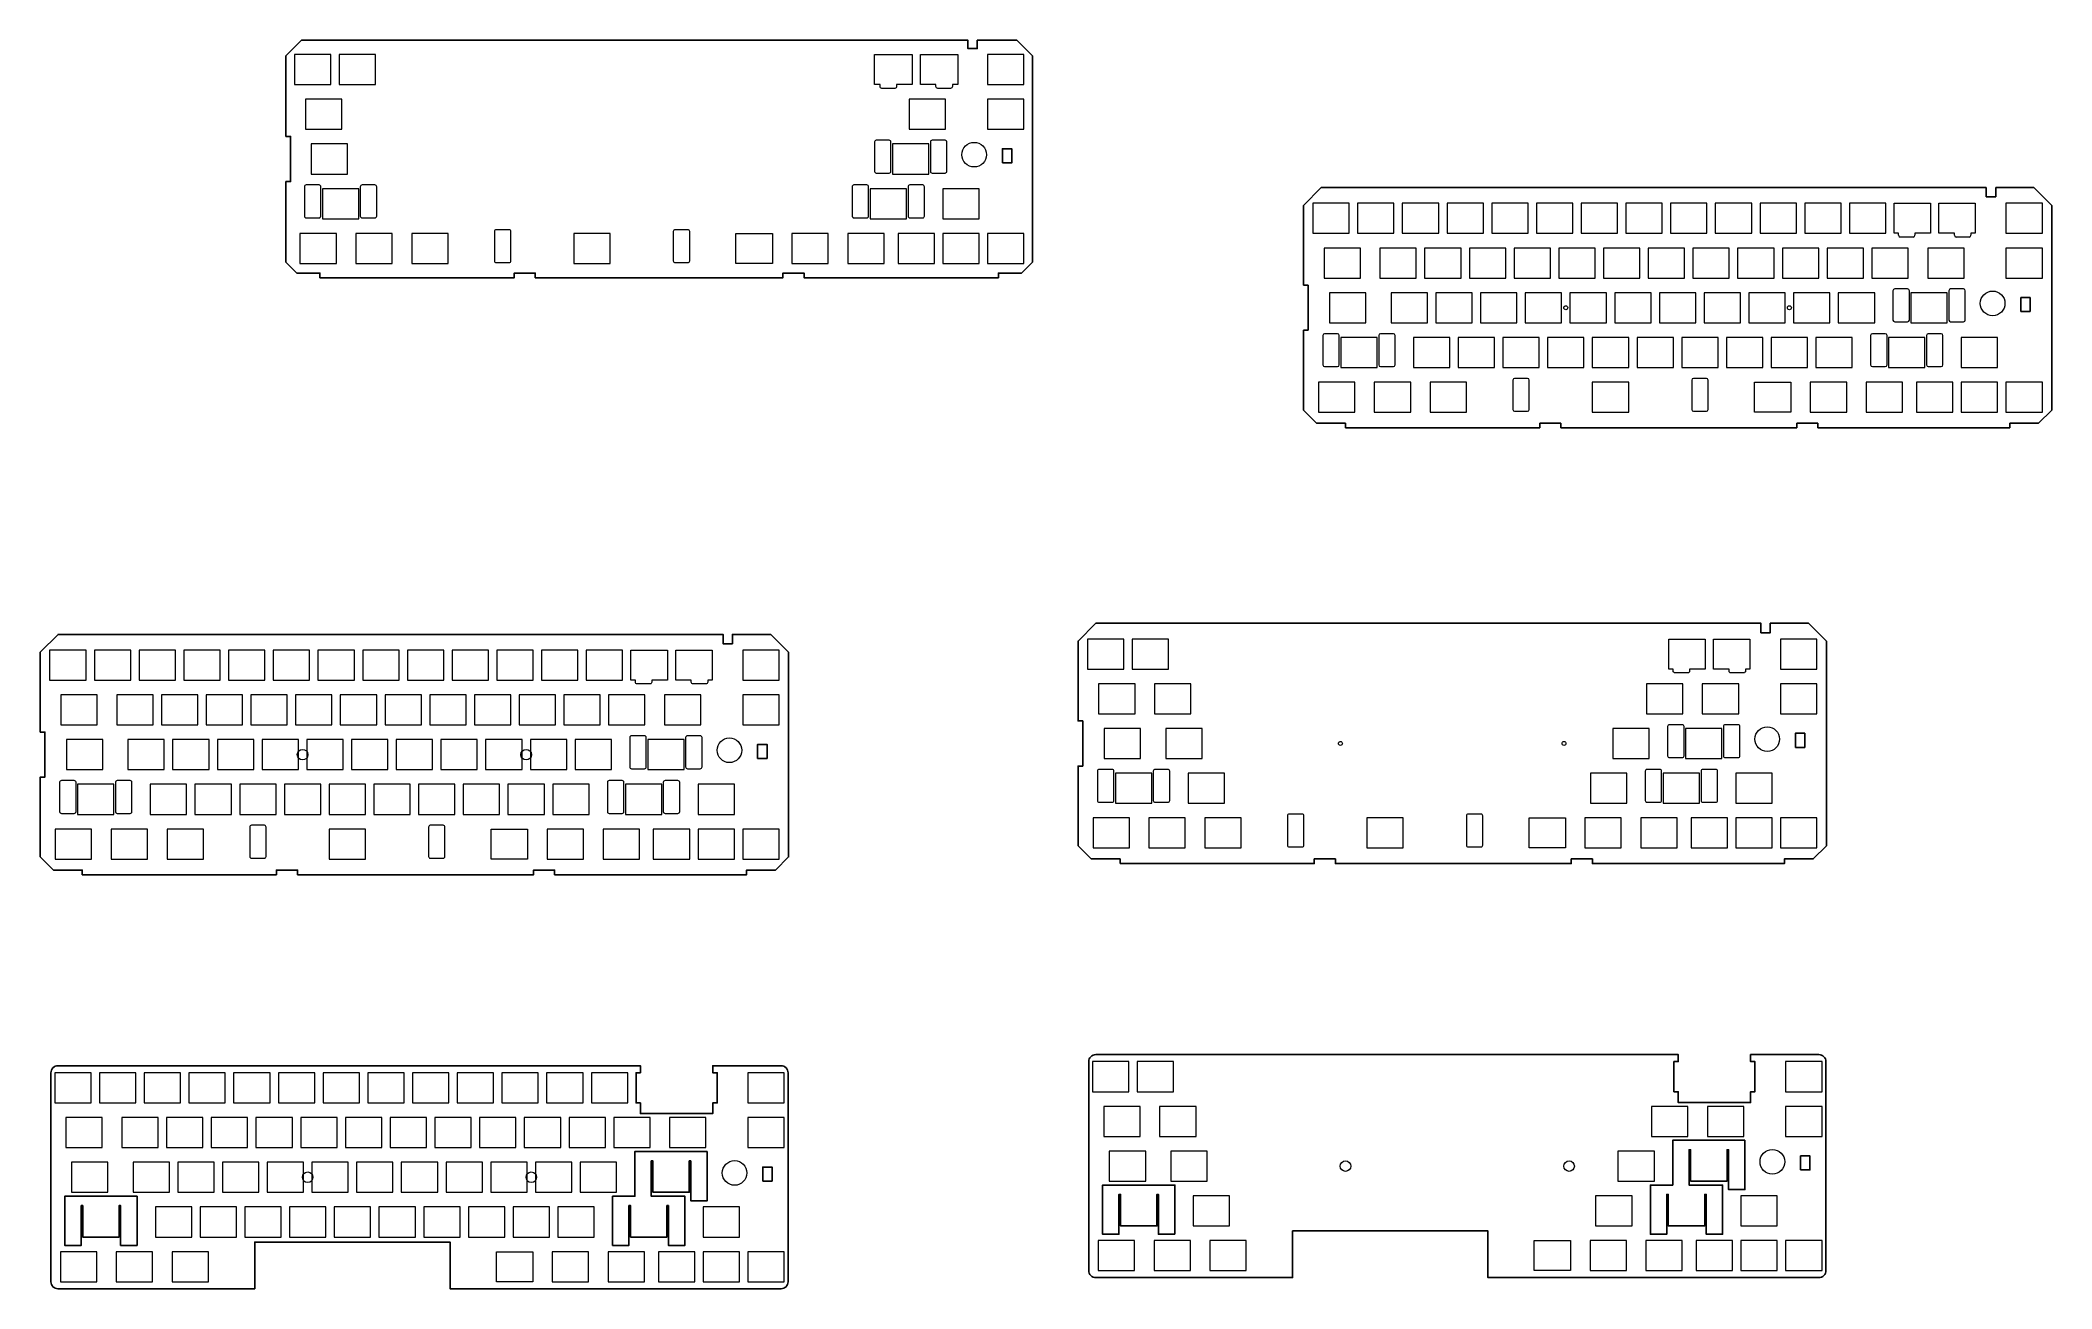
# Model space of a CAD drawing. Extents: x 26 to 883, y -304 to 228.
import ezdxf

# ---------------------------------------------------------------- set-up
doc = ezdxf.new("R2010")
doc.units = 0
doc.header["$MEASUREMENT"] = 0

msp = doc.modelspace()

# ---------------------------------------------------------------- linework, layer by layer
for p, q in [((564.48, 157.77), (572.08, 165.37)), ((572.08, 165.37), (855.39, 165.37)), ((855.39, 165.37), (855.39, 161.37)), ((859.39, 161.37), (859.39, 165.37)), ((859.39, 165.37), (875.68, 165.37)), ((875.68, 165.37), (883.28, 157.77)), ((564.48, 123.77), (564.48, 157.77)), ((855.39, 161.37), (857.39, 161.37)), ((857.39, 161.37), (859.39, 161.37)), ((883.28, 157.77), (883.28, 70.57)), ((566.48, 123.77), (564.48, 123.77)), ((566.48, 104.57), (566.48, 123.77)), ((874.09, 118.52), (870.09, 118.52)), ((870.09, 118.52), (870.09, 112.52)), ((870.09, 112.52), (874.09, 112.52)), ((874.09, 112.52), (874.09, 118.52)), ((564.48, 70.57), (564.48, 104.57)), ((564.48, 104.57), (566.48, 104.57)), ((570.08, 64.97), (564.48, 70.57)), ((883.28, 70.57), (877.68, 64.97)), ((582.38, 64.97), (570.08, 64.97)), ((582.38, 62.97), (582.38, 64.97)), ((665.13, 62.97), (582.38, 62.97)), ((674.13, 64.97), (665.13, 64.97)), ((665.13, 64.97), (665.13, 62.97)), ((674.13, 62.97), (674.13, 64.97)), ((774.63, 62.97), (674.13, 62.97)), ((783.63, 64.97), (774.63, 64.97)), ((774.63, 64.97), (774.63, 62.97)), ((783.63, 62.97), (783.63, 64.97)), ((865.38, 62.97), (783.63, 62.97)), ((877.68, 64.97), (865.38, 64.97)), ((865.38, 64.97), (865.38, 62.97))]:
    msp.add_line(p, q)
at = {"lineweight": 0}
for p, q in [((583.99, 158.67), (568.49, 158.67)), ((568.49, 158.67), (568.49, 145.87)), ((583.99, 145.87), (583.99, 158.67)), ((603.04, 158.67), (587.54, 158.67)), ((587.54, 158.67), (587.54, 145.87)), ((603.04, 145.87), (603.04, 158.67)), ((816.14, 145.87), (816.14, 158.67)), ((816.14, 158.67), (831.64, 158.67)), ((831.64, 158.67), (831.64, 145.87)), ((835.19, 145.87), (835.19, 158.67)), ((835.19, 158.67), (850.69, 158.67)), ((850.69, 158.67), (850.69, 145.87)), ((879.26, 158.67), (863.76, 158.67)), ((863.76, 158.67), (863.76, 145.87)), ((879.26, 145.87), (879.26, 158.67)), ((568.49, 145.87), (583.99, 145.87)), ((587.54, 145.87), (603.04, 145.87)), ((818.01, 145.87), (816.14, 145.87)), ((818.01, 145.02), (818.01, 145.87)), ((831.64, 145.87), (825.01, 145.87)), ((825.01, 145.87), (825.01, 145.02)), ((841.81, 145.87), (835.19, 145.87)), ((841.81, 145.02), (841.81, 145.87)), ((850.69, 145.87), (848.81, 145.87)), ((848.81, 145.87), (848.81, 145.02)), ((863.76, 145.87), (879.26, 145.87)), ((588.75, 139.62), (573.25, 139.62)), ((573.25, 139.62), (573.25, 126.82)), ((588.75, 126.82), (588.75, 139.62)), ((612.56, 139.62), (597.06, 139.62)), ((597.06, 139.62), (597.06, 126.82)), ((612.56, 126.82), (612.56, 139.62)), ((822.11, 139.62), (806.61, 139.62)), ((806.61, 139.62), (806.61, 126.82)), ((824.26, 144.27), (818.76, 144.27)), ((822.11, 126.82), (822.11, 139.62)), ((845.93, 139.62), (830.43, 139.62)), ((830.43, 139.62), (830.43, 126.82)), ((848.06, 144.27), (842.56, 144.27)), ((845.93, 126.82), (845.93, 139.62)), ((879.26, 139.62), (863.76, 139.62)), ((863.76, 139.62), (863.76, 126.82)), ((879.26, 126.82), (879.26, 139.62)), ((573.25, 126.82), (588.75, 126.82)), ((591.13, 120.57), (575.63, 120.57)), ((575.63, 120.57), (575.63, 107.77)), ((591.13, 107.77), (591.13, 120.57)), ((597.06, 126.82), (612.56, 126.82)), ((617.33, 120.57), (601.83, 120.57)), ((601.83, 120.57), (601.83, 107.77)), ((617.33, 107.77), (617.33, 120.57)), ((807.83, 120.57), (792.33, 120.57)), ((792.33, 120.57), (792.33, 107.77)), ((806.61, 126.82), (822.11, 126.82)), ((807.83, 107.77), (807.83, 120.57)), ((815.63, 121.42), (815.63, 108.92)), ((821.88, 122.17), (816.38, 122.17)), ((822.63, 108.92), (822.63, 121.42)), ((838.78, 120.57), (823.28, 120.57)), ((823.28, 120.57), (823.28, 107.77)), ((830.43, 126.82), (845.93, 126.82)), ((838.78, 107.77), (838.78, 120.57)), ((839.43, 121.42), (839.43, 108.92)), ((845.68, 122.17), (840.18, 122.17)), ((846.43, 108.92), (846.43, 121.42)), ((863.76, 126.82), (879.26, 126.82)), ((578.99, 103.12), (573.49, 103.12)), ((575.63, 107.77), (591.13, 107.77)), ((602.79, 103.12), (597.29, 103.12)), ((601.83, 107.77), (617.33, 107.77)), ((792.33, 107.77), (807.83, 107.77)), ((812.36, 103.12), (806.86, 103.12)), ((816.38, 108.17), (821.88, 108.17)), ((823.28, 107.77), (838.78, 107.77)), ((836.16, 103.12), (830.66, 103.12)), ((840.18, 108.17), (845.68, 108.17)), ((572.74, 102.37), (572.74, 89.87)), ((579.74, 89.87), (579.74, 102.37)), ((595.89, 101.52), (580.39, 101.52)), ((580.39, 101.52), (580.39, 88.72)), ((595.89, 88.72), (595.89, 101.52)), ((596.54, 102.37), (596.54, 89.87)), ((603.54, 89.87), (603.54, 102.37)), ((626.85, 101.52), (611.35, 101.52)), ((611.35, 101.52), (611.35, 88.72)), ((626.85, 88.72), (626.85, 101.52)), ((798.3, 101.52), (782.8, 101.52)), ((782.8, 101.52), (782.8, 88.72)), ((798.3, 88.72), (798.3, 101.52)), ((806.11, 102.37), (806.11, 89.87)), ((813.11, 89.87), (813.11, 102.37)), ((829.26, 101.52), (813.76, 101.52)), ((813.76, 101.52), (813.76, 88.72)), ((829.26, 88.72), (829.26, 101.52)), ((829.91, 102.37), (829.91, 89.87)), ((836.91, 89.87), (836.91, 102.37)), ((860.21, 101.52), (844.71, 101.52)), ((844.71, 101.52), (844.71, 88.72)), ((860.21, 88.72), (860.21, 101.52)), ((573.49, 89.12), (578.99, 89.12)), ((580.39, 88.72), (595.89, 88.72)), ((597.29, 89.12), (602.79, 89.12)), ((611.35, 88.72), (626.85, 88.72)), ((782.8, 88.72), (798.3, 88.72)), ((806.86, 89.12), (812.36, 89.12)), ((813.76, 88.72), (829.26, 88.72)), ((830.66, 89.12), (836.16, 89.12)), ((844.71, 88.72), (860.21, 88.72)), ((586.37, 82.47), (570.87, 82.47)), ((570.87, 82.47), (570.87, 69.67)), ((586.37, 69.67), (586.37, 82.47)), ((610.18, 82.47), (594.68, 82.47)), ((594.68, 82.47), (594.68, 69.67)), ((610.18, 69.67), (610.18, 82.47)), ((633.99, 82.47), (618.49, 82.47)), ((618.49, 82.47), (618.49, 69.67)), ((633.99, 69.67), (633.99, 82.47)), ((653.7, 83.32), (653.7, 70.82)), ((659.95, 84.07), (654.45, 84.07)), ((660.7, 70.82), (660.7, 83.32)), ((703.05, 82.47), (687.55, 82.47)), ((687.55, 82.47), (687.55, 69.67)), ((703.05, 69.67), (703.05, 82.47)), ((729.9, 83.32), (729.9, 70.82)), ((736.15, 84.07), (730.65, 84.07)), ((736.9, 70.82), (736.9, 83.32)), ((756.61, 69.67), (756.61, 82.47)), ((756.61, 82.47), (772.11, 82.47)), ((772.11, 82.47), (772.11, 69.67)), ((795.92, 82.47), (780.42, 82.47)), ((780.42, 82.47), (780.42, 69.67)), ((795.92, 69.67), (795.92, 82.47)), ((819.73, 82.47), (804.23, 82.47)), ((804.23, 82.47), (804.23, 69.67)), ((819.73, 69.67), (819.73, 82.47)), ((841.16, 82.47), (825.66, 82.47)), ((825.66, 82.47), (825.66, 69.67)), ((841.16, 69.67), (841.16, 82.47)), ((860.21, 82.47), (844.71, 82.47)), ((844.71, 82.47), (844.71, 69.67)), ((860.21, 69.67), (860.21, 82.47)), ((879.26, 82.47), (863.76, 82.47)), ((863.76, 82.47), (863.76, 69.67)), ((879.26, 69.67), (879.26, 82.47)), ((570.87, 69.67), (586.37, 69.67)), ((594.68, 69.67), (610.18, 69.67)), ((618.49, 69.67), (633.99, 69.67)), ((654.45, 70.07), (659.95, 70.07)), ((687.55, 69.67), (703.05, 69.67)), ((730.65, 70.07), (736.15, 70.07)), ((772.11, 69.67), (756.61, 69.67)), ((780.42, 69.67), (795.92, 69.67)), ((804.23, 69.67), (819.73, 69.67)), ((825.66, 69.67), (841.16, 69.67)), ((844.71, 69.67), (860.21, 69.67)), ((863.76, 69.67), (879.26, 69.67))]:
    msp.add_line(p, q, dxfattribs=at)
for points in [[(434.5, 126.93), (351.75, 126.93), (351.75, 128.93), (342.75, 128.93), (342.75, 126.93), (237.25, 126.93), (237.25, 128.93), (228.25, 128.93), (228.25, 126.93), (145.5, 126.93), (145.5, 128.93), (135.6, 128.93), (131, 133.53), (131, 167.93), (133, 167.93), (133, 187.13), (131, 187.13), (131, 221.53), (137.6, 228.13), (421.51, 228.13), (421.51, 224.6), (423.51, 224.6), (425.51, 224.6), (425.51, 228.13), (442.4, 228.13), (449, 221.53), (449, 133.53), (444.4, 128.93), (434.5, 128.93)], [(436.21, 175.88), (440.21, 175.88), (440.21, 181.88), (436.21, 181.88)], [(44.24, -127.4), (44.24, -125.4), (31.94, -125.4), (26.34, -119.8), (26.34, -85.8), (28.34, -85.8), (28.34, -66.6), (26.34, -66.6), (26.34, -32.6), (33.94, -25), (317.25, -25), (317.25, -29), (319.25, -29), (321.25, -29), (321.25, -25), (337.54, -25), (345.14, -32.6), (345.14, -119.8), (339.54, -125.4), (327.24, -125.4), (327.24, -127.4), (245.49, -127.4), (245.49, -125.4), (236.49, -125.4), (236.49, -127.4), (135.99, -127.4), (135.99, -125.4), (126.99, -125.4), (126.99, -127.4)], [(486.35, -122.65), (486.35, -120.65), (474.05, -120.65), (468.45, -115.05), (468.45, -81.05), (470.45, -81.05), (470.45, -61.85), (468.45, -61.85), (468.45, -27.85), (476.05, -20.25), (759.36, -20.25), (759.36, -24.25), (761.36, -24.25), (763.36, -24.25), (763.36, -20.25), (779.65, -20.25), (787.25, -27.85), (787.25, -115.05), (781.65, -120.65), (769.35, -120.65), (769.35, -122.65), (687.6, -122.65), (687.6, -120.65), (678.6, -120.65), (678.6, -122.65), (578.1, -122.65), (578.1, -120.65), (569.1, -120.65), (569.1, -122.65)], [(774.06, -73.1), (778.06, -73.1), (778.06, -67.1), (774.06, -67.1)], [(331.95, -77.85), (335.95, -77.85), (335.95, -71.85), (331.95, -71.85)], [(310.47, -245.25), (310.47, -266.25), (303.47, -266.25), (303.47, -249.25), (302.82, -249.25), (302.82, -262.65), (287.32, -262.65), (287.32, -249.25), (286.67, -249.25), (286.67, -264.3), (300.95, -264.3), (300.95, -285.3), (293.95, -285.3), (293.95, -268.3), (293.3, -268.3), (293.3, -281.7), (277.8, -281.7), (277.8, -268.3), (277.15, -268.3), (277.15, -285.3), (270.15, -285.3), (270.15, -264.3), (279.67, -264.3), (279.67, -245.25)], [(752.58, -240.5), (752.58, -261.5), (745.58, -261.5), (745.58, -244.5), (744.93, -244.5), (744.93, -257.9), (729.43, -257.9), (729.43, -244.5), (728.78, -244.5), (728.78, -259.55), (743.06, -259.55), (743.06, -280.55), (736.06, -280.55), (736.06, -263.55), (735.41, -263.55), (735.41, -276.95), (719.91, -276.95), (719.91, -263.55), (719.26, -263.55), (719.26, -280.55), (712.26, -280.55), (712.26, -259.55), (721.78, -259.55), (721.78, -240.5)], [(776.24, -253.15), (780.24, -253.15), (780.24, -247.15), (776.24, -247.15)], [(334.13, -257.9), (338.13, -257.9), (338.13, -251.9), (334.13, -251.9)], [(67.58, -285.3), (60.58, -285.3), (60.58, -268.3), (59.93, -268.3), (59.93, -281.7), (44.43, -281.7), (44.43, -268.3), (43.78, -268.3), (43.78, -285.3), (36.78, -285.3), (36.78, -264.3), (67.58, -264.3)], [(509.7, -280.55), (502.7, -280.55), (502.7, -263.55), (502.05, -263.55), (502.05, -276.95), (486.55, -276.95), (486.55, -263.55), (485.9, -263.55), (485.9, -280.55), (478.9, -280.55), (478.9, -259.55), (509.7, -259.55)]]:
    msp.add_lwpolyline(points, close=True)
for points in [[(134.61, 209.23), (150.11, 209.23), (150.11, 222.03), (134.61, 222.03)], [(153.66, 209.23), (169.16, 209.23), (169.16, 222.03), (153.66, 222.03)], [(429.89, 209.23), (445.39, 209.23), (445.39, 222.03), (429.89, 222.03)], [(139.38, 190.18), (154.88, 190.18), (154.88, 202.98), (139.38, 202.98)], [(396.55, 190.18), (412.05, 190.18), (412.05, 202.98), (396.55, 202.98)], [(429.89, 190.18), (445.39, 190.18), (445.39, 202.98), (429.89, 202.98)], [(141.76, 171.13), (157.26, 171.13), (157.26, 183.93), (141.76, 183.93)], [(389.41, 171.13), (404.91, 171.13), (404.91, 183.93), (389.41, 183.93)], [(146.52, 152.08), (162.02, 152.08), (162.02, 164.88), (146.52, 164.88)], [(379.88, 152.08), (395.38, 152.08), (395.38, 164.88), (379.88, 164.88)], [(410.84, 152.08), (426.34, 152.08), (426.34, 164.88), (410.84, 164.88)], [(606.59, 145.87), (622.09, 145.87), (622.09, 158.67), (606.59, 158.67)], [(625.64, 145.87), (641.14, 145.87), (641.14, 158.67), (625.64, 158.67)], [(644.69, 145.87), (660.19, 145.87), (660.19, 158.67), (644.69, 158.67)], [(663.74, 145.87), (679.24, 145.87), (679.24, 158.67), (663.74, 158.67)], [(682.79, 145.87), (698.29, 145.87), (698.29, 158.67), (682.79, 158.67)], [(701.84, 145.87), (717.34, 145.87), (717.34, 158.67), (701.84, 158.67)], [(720.89, 145.87), (736.39, 145.87), (736.39, 158.67), (720.89, 158.67)], [(739.94, 145.87), (755.44, 145.87), (755.44, 158.67), (739.94, 158.67)], [(758.99, 145.87), (774.49, 145.87), (774.49, 158.67), (758.99, 158.67)], [(778.04, 145.87), (793.54, 145.87), (793.54, 158.67), (778.04, 158.67)], [(797.09, 145.87), (812.59, 145.87), (812.59, 158.67), (797.09, 158.67)], [(137, 133.03), (152.5, 133.03), (152.5, 145.83), (137, 145.83)], [(160.81, 133.03), (176.31, 133.03), (176.31, 145.83), (160.81, 145.83)], [(184.62, 133.03), (200.12, 133.03), (200.12, 145.83), (184.62, 145.83)], [(253.68, 133.03), (269.18, 133.03), (269.18, 145.83), (253.68, 145.83)], [(338.23, 133.03), (322.73, 133.03), (322.73, 145.83), (338.23, 145.83)], [(346.55, 133.03), (362.05, 133.03), (362.05, 145.83), (346.55, 145.83)], [(370.36, 133.03), (385.86, 133.03), (385.86, 145.83), (370.36, 145.83)], [(391.79, 133.03), (407.29, 133.03), (407.29, 145.83), (391.79, 145.83)], [(410.84, 133.03), (426.34, 133.03), (426.34, 145.83), (410.84, 145.83)], [(429.89, 133.03), (445.39, 133.03), (445.39, 145.83), (429.89, 145.83)], [(616.11, 126.82), (631.61, 126.82), (631.61, 139.62), (616.11, 139.62)], [(635.16, 126.82), (650.66, 126.82), (650.66, 139.62), (635.16, 139.62)], [(654.21, 126.82), (669.71, 126.82), (669.71, 139.62), (654.21, 139.62)], [(673.26, 126.82), (688.76, 126.82), (688.76, 139.62), (673.26, 139.62)], [(692.31, 126.82), (707.81, 126.82), (707.81, 139.62), (692.31, 139.62)], [(711.36, 126.82), (726.86, 126.82), (726.86, 139.62), (711.36, 139.62)], [(730.41, 126.82), (745.91, 126.82), (745.91, 139.62), (730.41, 139.62)], [(749.46, 126.82), (764.96, 126.82), (764.96, 139.62), (749.46, 139.62)], [(768.51, 126.82), (784.01, 126.82), (784.01, 139.62), (768.51, 139.62)], [(787.56, 126.82), (803.06, 126.82), (803.06, 139.62), (787.56, 139.62)], [(620.88, 107.77), (636.38, 107.77), (636.38, 120.57), (620.88, 120.57)], [(639.93, 107.77), (655.43, 107.77), (655.43, 120.57), (639.93, 120.57)], [(658.98, 107.77), (674.48, 107.77), (674.48, 120.57), (658.98, 120.57)], [(678.03, 107.77), (693.53, 107.77), (693.53, 120.57), (678.03, 120.57)], [(697.08, 107.77), (712.58, 107.77), (712.58, 120.57), (697.08, 120.57)], [(716.13, 107.77), (731.63, 107.77), (731.63, 120.57), (716.13, 120.57)], [(735.18, 107.77), (750.68, 107.77), (750.68, 120.57), (735.18, 120.57)], [(754.23, 107.77), (769.73, 107.77), (769.73, 120.57), (754.23, 120.57)], [(773.28, 107.77), (788.78, 107.77), (788.78, 120.57), (773.28, 120.57)], [(630.4, 88.72), (645.9, 88.72), (645.9, 101.52), (630.4, 101.52)], [(649.45, 88.72), (664.95, 88.72), (664.95, 101.52), (649.45, 101.52)], [(668.5, 88.72), (684, 88.72), (684, 101.52), (668.5, 101.52)], [(687.55, 88.72), (703.05, 88.72), (703.05, 101.52), (687.55, 101.52)], [(706.6, 88.72), (722.1, 88.72), (722.1, 101.52), (706.6, 101.52)], [(725.65, 88.72), (741.15, 88.72), (741.15, 101.52), (725.65, 101.52)], [(744.7, 88.72), (760.2, 88.72), (760.2, 101.52), (744.7, 101.52)], [(763.75, 88.72), (779.25, 88.72), (779.25, 101.52), (763.75, 101.52)], [(30.35, -44.5), (45.85, -44.5), (45.85, -31.7), (30.35, -31.7)], [(49.4, -44.5), (64.9, -44.5), (64.9, -31.7), (49.4, -31.7)], [(68.45, -44.5), (83.95, -44.5), (83.95, -31.7), (68.45, -31.7)], [(87.5, -44.5), (103, -44.5), (103, -31.7), (87.5, -31.7)], [(106.55, -44.5), (122.05, -44.5), (122.05, -31.7), (106.55, -31.7)], [(125.6, -44.5), (141.1, -44.5), (141.1, -31.7), (125.6, -31.7)], [(144.65, -44.5), (160.15, -44.5), (160.15, -31.7), (144.65, -31.7)], [(163.7, -44.5), (179.2, -44.5), (179.2, -31.7), (163.7, -31.7)], [(182.75, -44.5), (198.25, -44.5), (198.25, -31.7), (182.75, -31.7)], [(201.8, -44.5), (217.3, -44.5), (217.3, -31.7), (201.8, -31.7)], [(220.85, -44.5), (236.35, -44.5), (236.35, -31.7), (220.85, -31.7)], [(239.9, -44.5), (255.4, -44.5), (255.4, -31.7), (239.9, -31.7)], [(258.95, -44.5), (274.45, -44.5), (274.45, -31.7), (258.95, -31.7)], [(325.62, -44.5), (341.12, -44.5), (341.12, -31.7), (325.62, -31.7)], [(472.46, -39.75), (487.96, -39.75), (487.96, -26.95), (472.46, -26.95)], [(491.51, -39.75), (507.01, -39.75), (507.01, -26.95), (491.51, -26.95)], [(767.74, -39.75), (783.24, -39.75), (783.24, -26.95), (767.74, -26.95)], [(35.11, -63.55), (50.61, -63.55), (50.61, -50.75), (35.11, -50.75)], [(58.93, -63.55), (74.43, -63.55), (74.43, -50.75), (58.93, -50.75)], [(77.98, -63.55), (93.47, -63.55), (93.47, -50.75), (77.98, -50.75)], [(97.02, -63.55), (112.53, -63.55), (112.53, -50.75), (97.02, -50.75)], [(116.08, -63.55), (131.57, -63.55), (131.57, -50.75), (116.08, -50.75)], [(135.12, -63.55), (150.62, -63.55), (150.62, -50.75), (135.12, -50.75)], [(154.18, -63.55), (169.67, -63.55), (169.67, -50.75), (154.18, -50.75)], [(173.22, -63.55), (188.72, -63.55), (188.72, -50.75), (173.22, -50.75)], [(192.27, -63.55), (207.78, -63.55), (207.78, -50.75), (192.27, -50.75)], [(211.32, -63.55), (226.82, -63.55), (226.82, -50.75), (211.32, -50.75)], [(230.37, -63.55), (245.87, -63.55), (245.87, -50.75), (230.37, -50.75)], [(249.42, -63.55), (264.92, -63.55), (264.92, -50.75), (249.42, -50.75)], [(268.47, -63.55), (283.97, -63.55), (283.97, -50.75), (268.47, -50.75)], [(292.29, -63.55), (307.79, -63.55), (307.79, -50.75), (292.29, -50.75)], [(325.62, -63.55), (341.12, -63.55), (341.12, -50.75), (325.62, -50.75)], [(477.23, -58.8), (492.73, -58.8), (492.73, -46), (477.23, -46)], [(501.04, -58.8), (516.54, -58.8), (516.54, -46), (501.04, -46)], [(710.59, -58.8), (726.09, -58.8), (726.09, -46), (710.59, -46)], [(734.4, -58.8), (749.9, -58.8), (749.9, -46), (734.4, -46)], [(767.74, -58.8), (783.24, -58.8), (783.24, -46), (767.74, -46)], [(479.61, -77.85), (495.11, -77.85), (495.11, -65.05), (479.61, -65.05)], [(505.8, -77.85), (521.3, -77.85), (521.3, -65.05), (505.8, -65.05)], [(696.3, -77.85), (711.8, -77.85), (711.8, -65.05), (696.3, -65.05)], [(727.26, -77.85), (742.76, -77.85), (742.76, -65.05), (727.26, -65.05)], [(37.49, -82.6), (52.99, -82.6), (52.99, -69.8), (37.49, -69.8)], [(63.69, -82.6), (79.19, -82.6), (79.19, -69.8), (63.69, -69.8)], [(82.74, -82.6), (98.24, -82.6), (98.24, -69.8), (82.74, -69.8)], [(101.79, -82.6), (117.29, -82.6), (117.29, -69.8), (101.79, -69.8)], [(120.84, -82.6), (136.34, -82.6), (136.34, -69.8), (120.84, -69.8)], [(139.89, -82.6), (155.39, -82.6), (155.39, -69.8), (139.89, -69.8)], [(158.94, -82.6), (174.44, -82.6), (174.44, -69.8), (158.94, -69.8)], [(177.99, -82.6), (193.49, -82.6), (193.49, -69.8), (177.99, -69.8)], [(197.04, -82.6), (212.54, -82.6), (212.54, -69.8), (197.04, -69.8)], [(216.09, -82.6), (231.59, -82.6), (231.59, -69.8), (216.09, -69.8)], [(235.14, -82.6), (250.64, -82.6), (250.64, -69.8), (235.14, -69.8)], [(254.19, -82.6), (269.69, -82.6), (269.69, -69.8), (254.19, -69.8)], [(285.14, -82.6), (300.64, -82.6), (300.64, -69.8), (285.14, -69.8)], [(484.37, -96.9), (499.87, -96.9), (499.87, -84.1), (484.37, -84.1)], [(515.33, -96.9), (530.83, -96.9), (530.83, -84.1), (515.33, -84.1)], [(686.78, -96.9), (702.28, -96.9), (702.28, -84.1), (686.78, -84.1)], [(717.73, -96.9), (733.23, -96.9), (733.23, -84.1), (717.73, -84.1)], [(748.69, -96.9), (764.19, -96.9), (764.19, -84.1), (748.69, -84.1)], [(42.26, -101.65), (57.76, -101.65), (57.76, -88.85), (42.26, -88.85)], [(73.21, -101.65), (88.71, -101.65), (88.71, -88.85), (73.21, -88.85)], [(92.26, -101.65), (107.76, -101.65), (107.76, -88.85), (92.26, -88.85)], [(111.31, -101.65), (126.81, -101.65), (126.81, -88.85), (111.31, -88.85)], [(130.36, -101.65), (145.86, -101.65), (145.86, -88.85), (130.36, -88.85)], [(149.41, -101.65), (164.91, -101.65), (164.91, -88.85), (149.41, -88.85)], [(168.46, -101.65), (183.96, -101.65), (183.96, -88.85), (168.46, -88.85)], [(187.51, -101.65), (203.01, -101.65), (203.01, -88.85), (187.51, -88.85)], [(206.56, -101.65), (222.06, -101.65), (222.06, -88.85), (206.56, -88.85)], [(225.61, -101.65), (241.11, -101.65), (241.11, -88.85), (225.61, -88.85)], [(244.66, -101.65), (260.16, -101.65), (260.16, -88.85), (244.66, -88.85)], [(275.62, -101.65), (291.12, -101.65), (291.12, -88.85), (275.62, -88.85)], [(306.57, -101.65), (322.07, -101.65), (322.07, -88.85), (306.57, -88.85)], [(32.73, -120.7), (48.23, -120.7), (48.23, -107.9), (32.73, -107.9)], [(56.54, -120.7), (72.04, -120.7), (72.04, -107.9), (56.54, -107.9)], [(80.36, -120.7), (95.86, -120.7), (95.86, -107.9), (80.36, -107.9)], [(149.41, -120.7), (164.91, -120.7), (164.91, -107.9), (149.41, -107.9)], [(233.97, -120.7), (218.47, -120.7), (218.47, -107.9), (233.97, -107.9)], [(242.28, -120.7), (257.78, -120.7), (257.78, -107.9), (242.28, -107.9)], [(266.09, -120.7), (281.59, -120.7), (281.59, -107.9), (266.09, -107.9)], [(287.52, -120.7), (303.02, -120.7), (303.02, -107.9), (287.52, -107.9)], [(306.57, -120.7), (322.07, -120.7), (322.07, -107.9), (306.57, -107.9)], [(325.62, -120.7), (341.12, -120.7), (341.12, -107.9), (325.62, -107.9)], [(474.84, -115.95), (490.34, -115.95), (490.34, -103.15), (474.84, -103.15)], [(498.66, -115.95), (514.16, -115.95), (514.16, -103.15), (498.66, -103.15)], [(522.47, -115.95), (537.97, -115.95), (537.97, -103.15), (522.47, -103.15)], [(591.53, -115.95), (607.03, -115.95), (607.03, -103.15), (591.53, -103.15)], [(676.08, -115.95), (660.58, -115.95), (660.58, -103.15), (676.08, -103.15)], [(684.39, -115.95), (699.89, -115.95), (699.89, -103.15), (684.39, -103.15)], [(708.21, -115.95), (723.71, -115.95), (723.71, -103.15), (708.21, -103.15)], [(729.64, -115.95), (745.14, -115.95), (745.14, -103.15), (729.64, -103.15)], [(748.69, -115.95), (764.19, -115.95), (764.19, -103.15), (748.69, -103.15)], [(767.74, -115.95), (783.24, -115.95), (783.24, -103.15), (767.74, -103.15)], [(32.53, -224.55), (48.03, -224.55), (48.03, -211.75), (32.53, -211.75)], [(51.58, -224.55), (67.08, -224.55), (67.08, -211.75), (51.58, -211.75)], [(70.63, -224.55), (86.13, -224.55), (86.13, -211.75), (70.63, -211.75)], [(89.68, -224.55), (105.18, -224.55), (105.18, -211.75), (89.68, -211.75)], [(108.73, -224.55), (124.23, -224.55), (124.23, -211.75), (108.73, -211.75)], [(127.78, -224.55), (143.28, -224.55), (143.28, -211.75), (127.78, -211.75)], [(146.83, -224.55), (162.33, -224.55), (162.33, -211.75), (146.83, -211.75)], [(165.88, -224.55), (181.38, -224.55), (181.38, -211.75), (165.88, -211.75)], [(184.93, -224.55), (200.43, -224.55), (200.43, -211.75), (184.93, -211.75)], [(203.98, -224.55), (219.48, -224.55), (219.48, -211.75), (203.98, -211.75)], [(223.03, -224.55), (238.53, -224.55), (238.53, -211.75), (223.03, -211.75)], [(242.08, -224.55), (257.58, -224.55), (257.58, -211.75), (242.08, -211.75)], [(261.13, -224.55), (276.63, -224.55), (276.63, -211.75), (261.13, -211.75)], [(327.8, -224.55), (343.3, -224.55), (343.3, -211.75), (327.8, -211.75)], [(474.64, -219.8), (490.14, -219.8), (490.14, -207), (474.64, -207)], [(493.69, -219.8), (509.19, -219.8), (509.19, -207), (493.69, -207)], [(769.91, -219.8), (785.41, -219.8), (785.41, -207), (769.91, -207)], [(37.29, -243.6), (52.79, -243.6), (52.79, -230.8), (37.29, -230.8)], [(61.1, -243.6), (76.6, -243.6), (76.6, -230.8), (61.1, -230.8)], [(80.15, -243.6), (95.65, -243.6), (95.65, -230.8), (80.15, -230.8)], [(99.2, -243.6), (114.7, -243.6), (114.7, -230.8), (99.2, -230.8)], [(118.25, -243.6), (133.75, -243.6), (133.75, -230.8), (118.25, -230.8)], [(137.3, -243.6), (152.8, -243.6), (152.8, -230.8), (137.3, -230.8)], [(156.35, -243.6), (171.85, -243.6), (171.85, -230.8), (156.35, -230.8)], [(175.4, -243.6), (190.9, -243.6), (190.9, -230.8), (175.4, -230.8)], [(194.45, -243.6), (209.95, -243.6), (209.95, -230.8), (194.45, -230.8)], [(213.5, -243.6), (229, -243.6), (229, -230.8), (213.5, -230.8)], [(232.55, -243.6), (248.05, -243.6), (248.05, -230.8), (232.55, -230.8)], [(251.6, -243.6), (267.1, -243.6), (267.1, -230.8), (251.6, -230.8)], [(270.65, -243.6), (286.15, -243.6), (286.15, -230.8), (270.65, -230.8)], [(294.46, -243.6), (309.96, -243.6), (309.96, -230.8), (294.46, -230.8)], [(327.8, -243.6), (343.3, -243.6), (343.3, -230.8), (327.8, -230.8)], [(479.4, -238.85), (494.9, -238.85), (494.9, -226.05), (479.4, -226.05)], [(503.21, -238.85), (518.71, -238.85), (518.71, -226.05), (503.21, -226.05)], [(712.76, -238.85), (728.26, -238.85), (728.26, -226.05), (712.76, -226.05)], [(736.58, -238.85), (752.08, -238.85), (752.08, -226.05), (736.58, -226.05)], [(769.91, -238.85), (785.41, -238.85), (785.41, -226.05), (769.91, -226.05)], [(481.78, -257.9), (497.28, -257.9), (497.28, -245.1), (481.78, -245.1)], [(507.98, -257.9), (523.48, -257.9), (523.48, -245.1), (507.98, -245.1)], [(698.48, -257.9), (713.98, -257.9), (713.98, -245.1), (698.48, -245.1)], [(39.67, -262.65), (55.17, -262.65), (55.17, -249.85), (39.67, -249.85)], [(65.86, -262.65), (81.36, -262.65), (81.36, -249.85), (65.86, -249.85)], [(84.91, -262.65), (100.41, -262.65), (100.41, -249.85), (84.91, -249.85)], [(103.96, -262.65), (119.46, -262.65), (119.46, -249.85), (103.96, -249.85)], [(123.01, -262.65), (138.51, -262.65), (138.51, -249.85), (123.01, -249.85)], [(142.06, -262.65), (157.56, -262.65), (157.56, -249.85), (142.06, -249.85)], [(161.11, -262.65), (176.61, -262.65), (176.61, -249.85), (161.11, -249.85)], [(180.16, -262.65), (195.66, -262.65), (195.66, -249.85), (180.16, -249.85)], [(199.21, -262.65), (214.71, -262.65), (214.71, -249.85), (199.21, -249.85)], [(218.26, -262.65), (233.76, -262.65), (233.76, -249.85), (218.26, -249.85)], [(237.31, -262.65), (252.81, -262.65), (252.81, -249.85), (237.31, -249.85)], [(256.36, -262.65), (271.86, -262.65), (271.86, -249.85), (256.36, -249.85)], [(517.5, -276.95), (533, -276.95), (533, -264.15), (517.5, -264.15)], [(688.95, -276.95), (704.45, -276.95), (704.45, -264.15), (688.95, -264.15)], [(750.86, -276.95), (766.36, -276.95), (766.36, -264.15), (750.86, -264.15)], [(75.39, -281.7), (90.89, -281.7), (90.89, -268.9), (75.39, -268.9)], [(94.44, -281.7), (109.94, -281.7), (109.94, -268.9), (94.44, -268.9)], [(113.49, -281.7), (128.99, -281.7), (128.99, -268.9), (113.49, -268.9)], [(132.54, -281.7), (148.04, -281.7), (148.04, -268.9), (132.54, -268.9)], [(151.59, -281.7), (167.09, -281.7), (167.09, -268.9), (151.59, -268.9)], [(170.64, -281.7), (186.14, -281.7), (186.14, -268.9), (170.64, -268.9)], [(189.69, -281.7), (205.19, -281.7), (205.19, -268.9), (189.69, -268.9)], [(208.74, -281.7), (224.24, -281.7), (224.24, -268.9), (208.74, -268.9)], [(227.79, -281.7), (243.29, -281.7), (243.29, -268.9), (227.79, -268.9)], [(246.84, -281.7), (262.34, -281.7), (262.34, -268.9), (246.84, -268.9)], [(308.75, -281.7), (324.25, -281.7), (324.25, -268.9), (308.75, -268.9)], [(34.91, -300.75), (50.41, -300.75), (50.41, -287.95), (34.91, -287.95)], [(58.72, -300.75), (74.22, -300.75), (74.22, -287.95), (58.72, -287.95)], [(82.53, -300.75), (98.03, -300.75), (98.03, -287.95), (82.53, -287.95)], [(236.15, -300.75), (220.65, -300.75), (220.65, -287.95), (236.15, -287.95)], [(244.46, -300.75), (259.96, -300.75), (259.96, -287.95), (244.46, -287.95)], [(268.27, -300.75), (283.77, -300.75), (283.77, -287.95), (268.27, -287.95)], [(289.7, -300.75), (305.2, -300.75), (305.2, -287.95), (289.7, -287.95)], [(308.75, -300.75), (324.25, -300.75), (324.25, -287.95), (308.75, -287.95)], [(327.8, -300.75), (343.3, -300.75), (343.3, -287.95), (327.8, -287.95)], [(477.02, -296), (492.52, -296), (492.52, -283.2), (477.02, -283.2)], [(500.83, -296), (516.33, -296), (516.33, -283.2), (500.83, -283.2)], [(524.65, -296), (540.15, -296), (540.15, -283.2), (524.65, -283.2)], [(678.26, -296), (662.76, -296), (662.76, -283.2), (678.26, -283.2)], [(686.57, -296), (702.07, -296), (702.07, -283.2), (686.57, -283.2)], [(710.38, -296), (725.88, -296), (725.88, -283.2), (710.38, -283.2)], [(731.81, -296), (747.31, -296), (747.31, -283.2), (731.81, -283.2)], [(750.86, -296), (766.36, -296), (766.36, -283.2), (750.86, -283.2)], [(769.91, -296), (785.41, -296), (785.41, -283.2), (769.91, -283.2)]]:
    msp.add_lwpolyline(points, close=True, dxfattribs=at)
for points in [[(381.76, 209.23), (381.76, 222.03), (397.76, 222.03), (397.76, 209.23), (391.14, 209.23), (391.14, 208.38, -0.414214), (390.39, 207.63), (384.89, 207.63, -0.414214), (384.14, 208.38), (384.14, 209.23)], [(417.31, 222.03), (417.31, 209.23), (414.94, 209.23), (414.94, 208.38, -0.414214), (414.19, 207.63), (408.69, 207.63, -0.414214), (407.94, 208.38), (407.94, 209.23), (401.31, 209.23), (401.31, 222.03)], [(388.76, 172.28), (388.76, 184.78, 0.414214), (388.01, 185.53), (382.51, 185.53, 0.414214), (381.76, 184.78), (381.76, 172.28, 0.414214), (382.51, 171.53), (388.01, 171.53, 0.414214)], [(412.56, 172.28), (412.56, 184.78, 0.414214), (411.81, 185.53), (406.31, 185.53, 0.414214), (405.56, 184.78), (405.56, 172.28, 0.414214), (406.31, 171.53), (411.81, 171.53, 0.414214)], [(145.87, 153.23), (145.87, 165.73, 0.414214), (145.12, 166.48), (139.62, 166.48, 0.414214), (138.87, 165.73), (138.87, 153.23, 0.414214), (139.62, 152.48), (145.12, 152.48, 0.414214)], [(169.67, 153.23), (169.67, 165.73, 0.414214), (168.92, 166.48), (163.42, 166.48, 0.414214), (162.67, 165.73), (162.67, 153.23, 0.414214), (163.42, 152.48), (168.92, 152.48, 0.414214)], [(379.23, 153.23), (379.23, 165.73, 0.414214), (378.48, 166.48), (372.98, 166.48, 0.414214), (372.23, 165.73), (372.23, 153.23, 0.414214), (372.98, 152.48), (378.48, 152.48, 0.414214)], [(403.03, 153.23), (403.03, 165.73, 0.414214), (402.28, 166.48), (396.78, 166.48, 0.414214), (396.03, 165.73), (396.03, 153.23, 0.414214), (396.78, 152.48), (402.28, 152.48, 0.414214)], [(226.83, 134.18), (226.83, 146.68, 0.414214), (226.08, 147.43), (220.58, 147.43, 0.414214), (219.83, 146.68), (219.83, 134.18, 0.414214), (220.58, 133.43), (226.08, 133.43, 0.414214)], [(303.03, 134.18), (303.03, 146.68, 0.414214), (302.28, 147.43), (296.78, 147.43, 0.414214), (296.03, 146.68), (296.03, 134.18, 0.414214), (296.78, 133.43), (302.28, 133.43, 0.414214)], [(286.12, -46.1), (280.62, -46.1, -0.414214), (279.87, -45.35), (279.87, -44.5), (278, -44.5), (278, -31.7), (293.5, -31.7), (293.5, -44.5), (286.87, -44.5), (286.87, -45.35, -0.414214)], [(303.68, -45.35), (303.68, -44.5), (297.05, -44.5), (297.05, -31.7), (312.55, -31.7), (312.55, -44.5), (310.68, -44.5), (310.68, -45.35, -0.414214), (309.93, -46.1), (304.43, -46.1, -0.414214)], [(720.11, -39.75), (720.11, -26.95), (735.61, -26.95), (735.61, -39.75), (728.99, -39.75), (728.99, -40.6, -0.414214), (728.24, -41.35), (722.74, -41.35, -0.414214), (721.99, -40.6), (721.99, -39.75)], [(754.66, -26.95), (754.66, -39.75), (752.79, -39.75), (752.79, -40.6, -0.414214), (752.04, -41.35), (746.54, -41.35, -0.414214), (745.79, -40.6), (745.79, -39.75), (739.16, -39.75), (739.16, -26.95)], [(284.49, -81.45), (284.49, -68.95, 0.414214), (283.74, -68.2), (278.24, -68.2, 0.414214), (277.49, -68.95), (277.49, -81.45, 0.414214), (278.24, -82.2), (283.74, -82.2, 0.414214)], [(308.29, -81.45), (308.29, -68.95, 0.414214), (307.54, -68.2), (302.04, -68.2, 0.414214), (301.29, -68.95), (301.29, -81.45, 0.414214), (302.04, -82.2), (307.54, -82.2, 0.414214)], [(726.61, -76.7), (726.61, -64.2, 0.414214), (725.86, -63.45), (720.36, -63.45, 0.414214), (719.61, -64.2), (719.61, -76.7, 0.414214), (720.36, -77.45), (725.86, -77.45, 0.414214)], [(750.41, -76.7), (750.41, -64.2, 0.414214), (749.66, -63.45), (744.16, -63.45, 0.414214), (743.41, -64.2), (743.41, -76.7, 0.414214), (744.16, -77.45), (749.66, -77.45, 0.414214)], [(483.72, -95.75), (483.72, -83.25, 0.414214), (482.97, -82.5), (477.47, -82.5, 0.414214), (476.72, -83.25), (476.72, -95.75, 0.414214), (477.47, -96.5), (482.97, -96.5, 0.414214)], [(507.52, -95.75), (507.52, -83.25, 0.414214), (506.77, -82.5), (501.27, -82.5, 0.414214), (500.52, -83.25), (500.52, -95.75, 0.414214), (501.27, -96.5), (506.77, -96.5, 0.414214)], [(717.08, -95.75), (717.08, -83.25, 0.414214), (716.33, -82.5), (710.83, -82.5, 0.414214), (710.08, -83.25), (710.08, -95.75, 0.414214), (710.83, -96.5), (716.33, -96.5, 0.414214)], [(740.88, -95.75), (740.88, -83.25, 0.414214), (740.13, -82.5), (734.63, -82.5, 0.414214), (733.88, -83.25), (733.88, -95.75, 0.414214), (734.63, -96.5), (740.13, -96.5, 0.414214)], [(41.61, -100.5), (41.61, -88, 0.414214), (40.86, -87.25), (35.36, -87.25, 0.414214), (34.61, -88), (34.61, -100.5, 0.414214), (35.36, -101.25), (40.86, -101.25, 0.414214)], [(65.41, -100.5), (65.41, -88, 0.414214), (64.66, -87.25), (59.16, -87.25, 0.414214), (58.41, -88), (58.41, -100.5, 0.414214), (59.16, -101.25), (64.66, -101.25, 0.414214)], [(274.97, -100.5), (274.97, -88, 0.414214), (274.22, -87.25), (268.72, -87.25, 0.414214), (267.97, -88), (267.97, -100.5, 0.414214), (268.72, -101.25), (274.22, -101.25, 0.414214)], [(298.77, -100.5), (298.77, -88, 0.414214), (298.02, -87.25), (292.52, -87.25, 0.414214), (291.77, -88), (291.77, -100.5, 0.414214), (292.52, -101.25), (298.02, -101.25, 0.414214)], [(564.68, -114.8), (564.68, -102.3, 0.414214), (563.93, -101.55), (558.43, -101.55, 0.414214), (557.68, -102.3), (557.68, -114.8, 0.414214), (558.43, -115.55), (563.93, -115.55, 0.414214)], [(640.88, -114.8), (640.88, -102.3, 0.414214), (640.13, -101.55), (634.63, -101.55, 0.414214), (633.88, -102.3), (633.88, -114.8, 0.414214), (634.63, -115.55), (640.13, -115.55, 0.414214)], [(122.56, -119.55), (122.56, -107.05, 0.414214), (121.81, -106.3), (116.31, -106.3, 0.414214), (115.56, -107.05), (115.56, -119.55, 0.414214), (116.31, -120.3), (121.81, -120.3, 0.414214)], [(198.76, -119.55), (198.76, -107.05, 0.414214), (198.01, -106.3), (192.51, -106.3, 0.414214), (191.76, -107.05), (191.76, -119.55, 0.414214), (192.51, -120.3), (198.01, -120.3, 0.414214)]]:
    msp.add_lwpolyline(points, format="xyb", close=True, dxfattribs=at)
for points in [[(784.06, -204, -0.414214), (787.06, -207), (787.06, -296, -0.414214), (784.06, -299), (643.05, -299), (643.05, -279.1), (559.85, -279.1), (559.85, -299), (475.99, -299, -0.414214), (472.99, -296), (472.99, -207, -0.414214), (475.99, -204), (724.16, -204), (724.16, -207), (722.29, -207), (722.29, -219.8), (724.16, -219.8), (724.16, -224.4), (754.96, -224.4), (754.96, -219.8), (756.84, -219.8), (756.84, -207), (754.96, -207), (754.96, -204)], [(341.95, -208.75, -0.414214), (344.95, -211.75), (344.95, -300.75, -0.414214), (341.95, -303.75), (200.94, -303.75), (200.94, -283.85), (117.74, -283.85), (117.74, -303.75), (33.88, -303.75, -0.414214), (30.88, -300.75), (30.88, -211.75, -0.414214), (33.88, -208.75), (282.05, -208.75), (282.05, -211.75), (280.18, -211.75), (280.18, -224.55), (282.05, -224.55), (282.05, -229.15), (312.85, -229.15), (312.85, -224.55), (314.73, -224.55), (314.73, -211.75), (312.85, -211.75), (312.85, -208.75)]]:
    msp.add_lwpolyline(points, format="xyb", close=True)
for centre, radius in [((424.21, 179.38), 5.25), ((858.09, 116.02), 5.25), ((676.25, 114.17), 0.85), ((771.5, 114.17), 0.85), ((762.06, -69.6), 5.25), ((138.11, -76.2), 2.25), ((233.36, -76.2), 2.25), ((319.95, -74.35), 5.25), ((580.23, -71.45), 0.85), ((675.48, -71.45), 0.85), ((764.24, -249.65), 5.25), ((140.29, -256.25), 2.25), ((235.54, -256.25), 2.25), ((322.13, -254.4), 5.25), ((582.4, -251.5), 2.25), ((677.65, -251.5), 2.25)]:
    msp.add_circle(centre, radius, dxfattribs=at)
for centre, start, end in [((818.76, 145.02), 180, 270), ((824.26, 145.02), 270, 0), ((842.56, 145.02), 180, 270), ((848.06, 145.02), 270, 0), ((816.38, 121.42), 90, 180), ((821.88, 121.42), 0, 90), ((840.18, 121.42), 90, 180), ((845.68, 121.42), 0, 90), ((573.49, 102.37), 90, 180), ((578.99, 102.37), 360, 90), ((597.29, 102.37), 90, 180), ((602.79, 102.37), 0, 90), ((806.86, 102.37), 90, 180), ((812.36, 102.37), 0, 90), ((816.38, 108.92), 180, 270), ((821.88, 108.92), 270, 0), ((830.66, 102.37), 90, 180), ((836.16, 102.37), 360, 90), ((840.18, 108.92), 180, 270), ((845.68, 108.92), 270, 0), ((573.49, 89.87), 180, 270), ((578.99, 89.87), 270, 0), ((597.29, 89.87), 180, 270), ((602.79, 89.87), 270, 360), ((806.86, 89.87), 180, 270), ((812.36, 89.87), 270, 0), ((830.66, 89.87), 180, 270), ((836.16, 89.87), 270, 0), ((654.45, 83.32), 90, 180), ((659.95, 83.32), 0, 90), ((730.65, 83.32), 90, 180), ((736.15, 83.32), 0, 90), ((654.45, 70.82), 180, 270), ((659.95, 70.82), 270, 0), ((730.65, 70.82), 180, 270), ((736.15, 70.82), 270, 360)]:
    msp.add_arc(centre, 0.75, start, end, dxfattribs=at)

doc.saveas('drawing.dxf')
